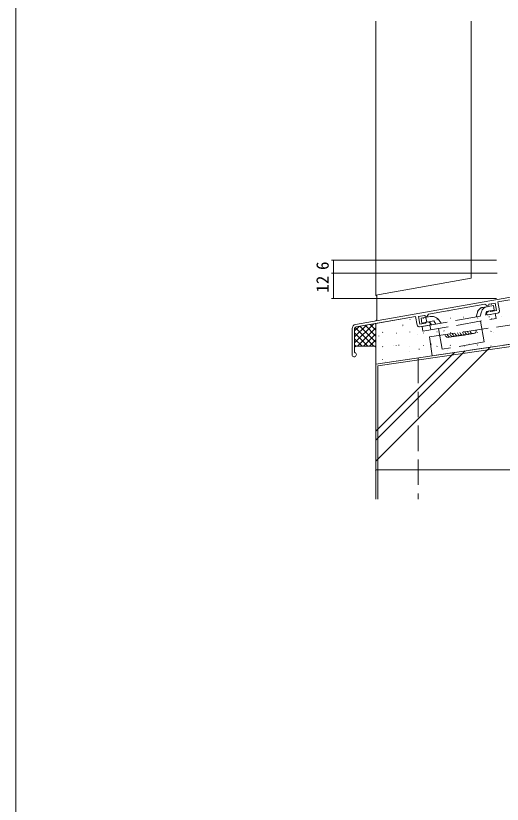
# Model space of a CAD drawing. Units: millimetres, scale not verified. Extents: x -1188 to -198, y -840 to 760.
# Drawn here: x -1188 to -958.3, y -39.9 to 332.5 of the extents above; entities that cross this region are included whole.
import ezdxf
from ezdxf.enums import TextEntityAlignment as Align

# ---------------------------------------------------------------- set-up
doc = ezdxf.new("R2010")
doc.units = ezdxf.units.MM
doc.header["$LTSCALE"] = 4
doc.linetypes.add('DASHED3', pattern=[4, 3, -1])
for name, color, linetype, lineweight in [('0-2_YKK_ZWAK', 7, 'Continuous', 9), ('0-5_YSS_K', 3, 'Continuous', 9), ('0-6_YKK_13', 4, 'Continuous', 9), ('0-7_YKK_D', 6, 'Continuous', 9)]:
    doc.layers.add(name, color=color, linetype=linetype, lineweight=lineweight)
doc.styles.add('ＭＳ ゴシック', font='')
doc.styles.get('ＭＳ ゴシック').set_extended_font_data('MS Gothic')

msp = doc.modelspace()

# ---------------------------------------------------------------- linework, layer by layer
at = {"layer": '0-2_YKK_ZWAK'}
msp.add_lwpolyline([(-198, -840), (-1188, -840), (-1188, 720)], dxfattribs=at)
at = {"layer": '0-5_YSS_K'}
for p, q in [((-1018, 330), (-1018, 200.605)), ((-973, 330), (-973, 208.54)), ((-973, 208.54), (-1018, 200.605)), ((-932.4, 203.514), (-1027.549, 186.737)), ((-960.399, 197.358), (-931.2, 202.507)), ((-960.399, 197.358), (-931.2, 202.507)), ((-1018, 200.605), (-1017.5, 200.105)), ((-959.67, 193.222), (-960.399, 197.358)), ((-959.67, 193.222), (-960.399, 197.358)), ((-993.095, 191.593), (-966.505, 196.282)), ((-969.874, 195.677), (-969.861, 195.69)), ((-965.512, 194.895), (-965.499, 194.922)), ((-964.483, 196.334), (-961.627, 196.837)), ((-964.483, 196.334), (-961.627, 196.837)), ((-963.531, 196.186), (-963.425, 196.293)), ((-961.627, 196.837), (-961.002, 193.292)), ((-961.627, 196.837), (-961.002, 193.292)), ((-1027.34, 185.555), (-999.201, 190.517)), ((-1018, 168), (-848, 193)), ((-1018, 187.202), (-999.201, 190.517)), ((-999.201, 190.517), (-998.471, 186.38)), ((-999.201, 190.517), (-998.471, 186.38)), ((-983.922, 192.968), (-983.871, 193.22)), ((-976.699, 190.103), (-976.686, 190.13)), ((-965.11, 191.248), (-960.481, 192.064)), ((-965.11, 191.248), (-960.481, 192.064)), ((-964.49, 190.159), (-964.43, 190.453)), ((-961.002, 193.292), (-963.664, 192.823)), ((-961.002, 193.292), (-963.664, 192.823)), ((-958.665, 190.589), (-958.652, 190.616)), ((-1028.001, 177.99), (-1018.958, 187.033)), ((-1028.001, 180.818), (-1022.392, 186.427)), ((-1018, 187.202), (-1027.34, 185.555)), ((-1018, 181.23), (-1023.076, 186.307)), ((-1018, 184.059), (-1020.672, 186.731)), ((-1018, 186.887), (-1018.267, 187.155)), ((-873.369, 189.269), (-1018, 168)), ((-1018, 175.945), (-1018, 187.202)), ((-1018, 168), (-1018, 187.202)), ((-1005.283, 186.295), (-1005.224, 186.589)), ((-1001.906, 189.017), (-1001.8, 189.123)), ((-997.313, 185.569), (-992.684, 186.385)), ((-997.313, 185.569), (-992.684, 186.385)), ((-994.581, 187.371), (-997.243, 186.902)), ((-994.581, 187.371), (-997.243, 186.902)), ((-995.563, 189.526), (-995.457, 189.632)), ((-994.733, 189.618), (-994.72, 189.645)), ((-989.114, 189.123), (-989.008, 189.229)), ((-987.369, 186.395), (-987.356, 186.422)), ((-982.772, 189.632), (-982.666, 189.738)), ((-976.323, 189.229), (-976.217, 189.335)), ((-969.98, 189.738), (-969.874, 189.844)), ((-969.335, 186.88), (-969.322, 186.907)), ((-963.531, 189.335), (-963.425, 189.441)), ((-1029.201, 184.767), (-1029.201, 172.445)), ((-1028.001, 183.646), (-1025.826, 185.822)), ((-1021.7, 176.445), (-1028.001, 182.747)), ((-1018.872, 176.445), (-1027.763, 185.337)), ((-1026.717, 176.445), (-1018, 185.163)), ((-1018, 178.402), (-1025.481, 185.883)), ((-1014.804, 182.971), (-1014.697, 183.077)), ((-1008.355, 182.568), (-1008.249, 182.674)), ((-1005.403, 185.909), (-1005.39, 185.936)), ((-1002.012, 183.077), (-1001.906, 183.183)), ((-995.563, 182.674), (-995.457, 182.78)), ((-989.22, 183.183), (-989.114, 183.289)), ((-985.851, 183.487), (-985.791, 183.781)), ((-982.772, 182.78), (-982.666, 182.886)), ((-976.429, 183.289), (-976.323, 183.395)), ((-969.98, 182.886), (-969.874, 182.992)), ((-963.637, 183.395), (-963.531, 183.501)), ((-962.423, 182.709), (-962.411, 182.737)), ((-1024.529, 176.445), (-1028.001, 179.918)), ((-1023.889, 176.445), (-1018, 182.334)), ((-1021.06, 176.445), (-1018, 179.506)), ((-1017, 167.136), (-920.681, 181.301)), ((-1016.525, 181.253), (-1016.512, 181.28)), ((-998.491, 181.738), (-998.478, 181.765)), ((-980.457, 182.224), (-980.444, 182.251)), ((-976.246, 181.539), (-976.186, 181.833)), ((-1027.357, 176.445), (-1028.001, 177.09)), ((-1028.001, 175.945), (-1027.501, 176.445)), ((-1027.501, 176.445), (-1018.5, 176.445)), ((-1018.5, 176.445), (-1018, 175.945)), ((-1018.366, 176.311), (-1018, 176.677)), ((-1018, 122.151), (-964.246, 175.905)), ((-1014.804, 176.119), (-1014.697, 176.225)), ((-1009.678, 176.947), (-1009.665, 176.974)), ((-1008.461, 176.628), (-1008.355, 176.734)), ((-1007.212, 176.815), (-1007.152, 177.109)), ((-1002.012, 176.225), (-1001.906, 176.331)), ((-997.607, 174.866), (-997.547, 175.16)), ((-995.669, 176.734), (-995.563, 176.84)), ((-991.644, 177.432), (-991.631, 177.459)), ((-989.22, 176.331), (-989.114, 176.437)), ((-982.878, 176.84), (-982.772, 176.946)), ((-976.429, 176.437), (-976.323, 176.543)), ((-973.61, 177.918), (-973.597, 177.945)), ((-970.086, 176.946), (-969.98, 177.052)), ((-963.637, 176.543), (-963.531, 176.649)), ((-1018, 132.051), (-975.853, 174.198)), ((-1018, 136.293), (-980.827, 173.467)), ((-1002.314, 173.723), (-1002.301, 173.75)), ((-984.28, 174.209), (-984.267, 174.236)), ((-1018, 104.269), (-1018, 168)), ((-1014.91, 170.179), (-1014.804, 170.285)), ((-1013.436, 169.067), (-1013.423, 169.094)), ((-1008.461, 169.776), (-1008.355, 169.882)), ((-1002.059, 170.344), (-1002.012, 170.391)), ((-1017, 104.269), (-1017, 167.136))]:
    msp.add_line(p, q, dxfattribs=at)
at = {"layer": '0-5_YSS_K', "linetype": 'DASHED3'}
for p, q in [((-992.729, 180.813), (-883.901, 196.827)), ((-882.591, 187.922), (-991.419, 171.909)), ((-991.419, 171.909), (-992.729, 180.813)), ((-998, 170.941), (-998, 104.269))]:
    msp.add_line(p, q, dxfattribs=at)
at = {"layer": '0-5_YSS_K'}
for points in [[(-1017.5, 200.105), (-1017.5, 188.92), (-1018, 188.42)], [(-994.781, 190.788), (-994.72, 190.444), (-993.784, 190.609), (-993.095, 191.593), (-966.505, 196.282)], [(-966.505, 196.282), (-965.52, 195.592), (-964.585, 195.757), (-964.646, 196.102)], [(-966.505, 196.282), (-965.52, 195.592), (-964.585, 195.757), (-964.646, 196.102)], [(-997.243, 186.902), (-997.868, 190.447), (-995.012, 190.951)], [(-997.243, 186.902), (-997.868, 190.447), (-995.012, 190.951)], [(-994.781, 190.788), (-994.72, 190.444), (-993.784, 190.609), (-993.095, 191.593)], [(-964.116, 193.098), (-964.78, 192.981), (-965.776, 192.146), (-965.689, 191.653)], [(-964.116, 193.098), (-964.78, 192.981), (-965.776, 192.146), (-965.689, 191.653)], [(-992.279, 186.965), (-992.365, 187.457), (-993.587, 187.902), (-994.251, 187.785)], [(-992.279, 186.965), (-992.365, 187.457), (-993.587, 187.902), (-994.251, 187.785)], [(-1028.001, 173.645), (-1028.001, 184.767), (-1028.001, 175.945)]]:
    msp.add_lwpolyline(points, dxfattribs=at)
for centre, radius, start, end in [((-964.449, 196.137), 0.2, 99.99998, 190), ((-964.449, 196.137), 0.2, 100, 190), ((-994.978, 190.754), 0.2, 10, 100), ((-994.978, 190.754), 0.2, 10, 99.99998), ((-965.196, 191.74), 0.5, 189.99998, 280), ((-965.196, 191.74), 0.5, 190, 280), ((-964.081, 192.901), 0.2, 17.18076, 100), ((-964.081, 192.901), 0.2, 17.18076, 100), ((-963.699, 193.02), 0.2, 197.18076, 279.99998), ((-963.699, 193.02), 0.2, 197.18076, 280), ((-960.655, 193.049), 1, 279.99998, 10), ((-960.655, 193.049), 1, 280, 10), ((-1027.201, 184.767), 2, 99.99998, 179.99998), ((-997.486, 186.554), 1, 190, 279.99998), ((-997.486, 186.554), 1, 189.99998, 279.99998), ((-994.616, 187.568), 0.2, 280, 2.81923), ((-994.616, 187.568), 0.2, 280, 2.81923), ((-994.216, 187.588), 0.2, 100, 182.81923), ((-994.216, 187.588), 0.2, 100, 182.81923), ((-992.771, 186.878), 0.5, 280, 10), ((-992.771, 186.878), 0.5, 280, 10), ((-1027.201, 184.767), 0.8, 100, 180), ((-1027.201, 184.767), 0.8, 99.99998, 179.99998), ((-979.161, 182.81), 1.5, 188.37074, 301.94891), ((-977.974, 182.984), 1.5, 188.37074, 301.94891), ((-976.787, 183.159), 1.5, 188.37074, 301.94891), ((-975.6, 183.334), 1.5, 188.37074, 301.94891), ((-974.412, 183.508), 1.5, 188.37074, 301.94891), ((-973.225, 183.683), 1.5, 188.37074, 301.94891), ((-972.038, 183.858), 1.5, 188.37074, 8.37074), ((-983.91, 182.111), 1.5, 188.37074, 301.94891), ((-982.723, 182.285), 1.5, 188.37074, 301.94891), ((-981.536, 182.46), 1.5, 188.37074, 301.94891), ((-980.349, 182.635), 1.5, 188.37074, 301.94891), ((-1028.201, 172.445), 1, 180, 67.38013), ((-1027.701, 173.645), 0.3, 179.99998, 247.38013)]:
    msp.add_arc(centre, radius, start, end, dxfattribs=at)
at = {"layer": '0-6_YKK_13', "linetype": 'DASHED3'}
for p, q in [((-962.506, 195.667), (-967.458, 194.794)), ((-962.107, 193.402), (-962.506, 195.667)), ((-992.341, 190.406), (-996.642, 189.648)), ((-996.131, 185.778), (-961.663, 191.855)), ((-993.973, 187.783), (-994.373, 190.048)), ((-970.656, 190.27), (-970.067, 192.417)), ((-968.099, 192.746), (-968.669, 190.62)), ((-965.713, 192.766), (-966.17, 191.061)), ((-965.713, 192.766), (-962.107, 193.402)), ((-961.663, 191.855), (-961.263, 189.59)), ((-996.243, 187.383), (-996.642, 189.648)), ((-996.243, 187.383), (-990.685, 188.363)), ((-995.732, 183.513), (-961.263, 189.59)), ((-992.682, 188.011), (-991.669, 186.564)), ((-992.036, 184.164), (-992.435, 186.429)), ((-990.685, 188.363), (-989.672, 186.917)), ((-988.069, 188.637), (-987.173, 187.357)), ((-966.913, 178.44), (-968.649, 188.288)), ((-995.732, 183.513), (-996.131, 185.778)), ((-986.609, 174.967), (-988.346, 184.815)), ((-966.913, 178.44), (-986.609, 174.967))]:
    msp.add_line(p, q, dxfattribs=at)
for centre, radius, start, end in [((-966.885, 191.544), 3.3, 100, 164.66238), ((-964.912, 191.892), 3.3, 100, 165), ((-991.594, 186.168), 4.303, 34.99998, 100)]:
    msp.add_arc(centre, radius, start, end, dxfattribs=at)
at = {"layer": '0-7_YKK_D'}
for p, q in [((-961, 217), (-1039, 217)), ((-1038, 211), (-1038, 217)), ((-960.7, 211), (-1039, 211)), ((-960.7, 211), (-1039, 211)), ((-1038, 211), (-1038, 199)), ((-961, 199), (-1039, 199)), ((-1018, 129.248), (-1018, 117)), ((-1018, 118), (-848, 118))]:
    msp.add_line(p, q, dxfattribs=at)
for centre, start, end in [((-1038, 217), 90, 270), ((-1038, 217), 270, 90), ((-1038, 211), 90, 270), ((-1038, 211), 90, 270), ((-1038, 211), 270, 90), ((-1038, 211), 270, 90), ((-1038, 199), 90, 270), ((-1038, 199), 270, 90), ((-1018, 118), 0, 180), ((-1018, 118), 180, 0)]:
    msp.add_arc(centre, 0.106, start, end, dxfattribs=at)

# ---------------------------------------------------------------- texts
at = {"layer": '0-7_YKK_D', "color": 4, "style": 'ＭＳ ゴシック'}
for s, p in [('6', (-1038.5, 212.441)), ('12', (-1038.5, 201.747))]:
    msp.add_text(s, height=5.865, rotation=90, dxfattribs=at).set_placement(p, align=Align.BOTTOM_LEFT)

doc.saveas('drawing.dxf')
